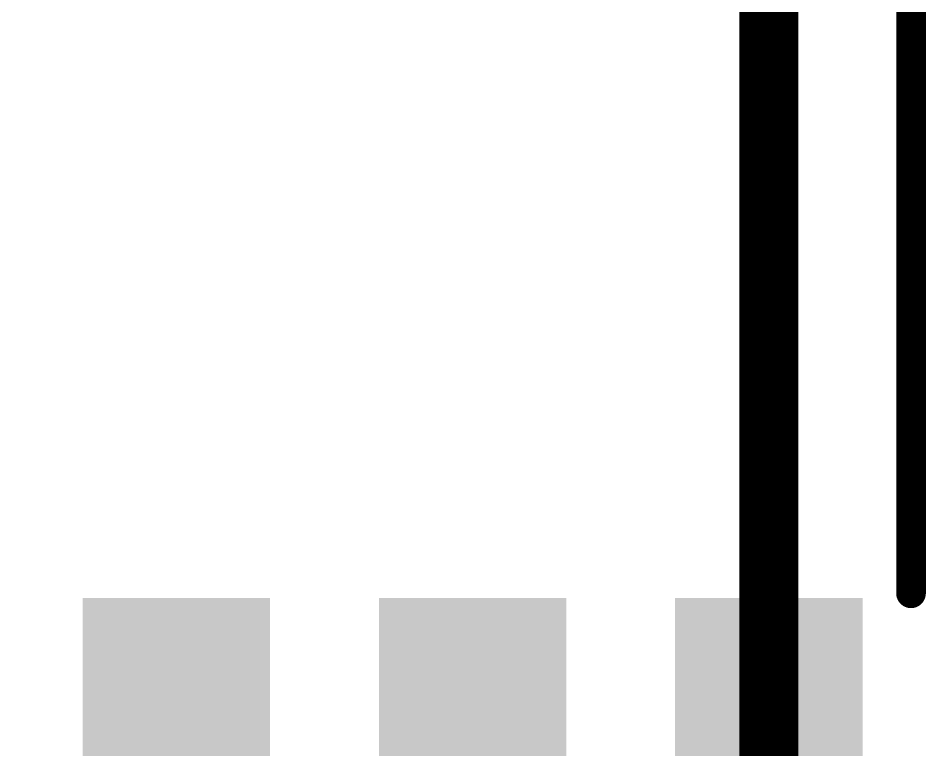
# Model space of a CAD drawing. Header units: inches. Extents: x -5 to 5328, y -4 to 5281.
# Drawn here: x 119.565 to 123.456, y 21.624 to 24.76 of the extents above; entities that cross this region are included whole.
import ezdxf

# ---------------------------------------------------------------- set-up
doc = ezdxf.new("R2010")
doc.units = ezdxf.units.IN
for name, color, linetype in [('Top Layer', 1, 'Continuous'), ('Top Overlay', 2, 'Continuous'), ('Top Paste', 8, 'Continuous'), ('Top Solder', 216, 'Continuous')]:
    doc.layers.add(name, color=color, linetype=linetype)

# ---------------------------------------------------------------- blocks, each defined once
blk = doc.blocks.new('SOIC_8_0_154___3_90___W______9')
at = {"layer": 'Top Layer'}
for points in [[(-3.475, 1.605), (-3.475, 2.205), (-1.925, 2.205), (-1.925, 1.605)], [(1.925, 1.605), (1.925, 2.205), (3.475, 2.205), (3.475, 1.605)], [(-3.475, 0.335), (-3.475, 0.935), (-1.925, 0.935), (-1.925, 0.335)], [(1.925, 0.335), (1.925, 0.935), (3.475, 0.935), (3.475, 0.335)], [(-3.475, -0.935), (-3.475, -0.335), (-1.925, -0.335), (-1.925, -0.935)], [(1.925, -0.935), (1.925, -0.335), (3.475, -0.335), (3.475, -0.935)], [(-3.475, -2.205), (-3.475, -1.605), (-1.925, -1.605), (-1.925, -2.205)], [(1.925, -2.205), (1.925, -1.605), (3.475, -1.605), (3.475, -2.205)]]:
    blk.add_hatch(color=1, dxfattribs=at).paths.add_polyline_path(points)
at = {"layer": 'Top Overlay'}
blk.add_hatch(color=2, dxfattribs=at).paths.add_polyline_path([(-1.8381, 1.6256), (-1.4825, 1.6256), (-1.4825, 2.2098), (-1.8381, 2.2098)])
at = {"layer": 'Top Paste'}
for points in [[(-3.475, 1.605), (-3.475, 2.205), (-1.925, 2.205), (-1.925, 1.605)], [(1.925, 1.605), (1.925, 2.205), (3.475, 2.205), (3.475, 1.605)], [(-3.475, 0.335), (-3.475, 0.935), (-1.925, 0.935), (-1.925, 0.335)], [(1.925, 0.335), (1.925, 0.935), (3.475, 0.935), (3.475, 0.335)], [(-3.475, -0.935), (-3.475, -0.335), (-1.925, -0.335), (-1.925, -0.935)], [(1.925, -0.935), (1.925, -0.335), (3.475, -0.335), (3.475, -0.935)], [(-3.475, -2.205), (-3.475, -1.605), (-1.925, -1.605), (-1.925, -2.205)], [(1.925, -2.205), (1.925, -1.605), (3.475, -1.605), (3.475, -2.205)]]:
    blk.add_hatch(color=8, dxfattribs=at).paths.add_polyline_path(points)
at = {"layer": 'Top Solder'}
for points in [[(-3.5766, 1.5034), (-3.5766, 2.3066), (-1.8234, 2.3066), (-1.8234, 1.5034)], [(1.8234, 1.5034), (1.8234, 2.3066), (3.5766, 2.3066), (3.5766, 1.5034)], [(-3.5766, 0.2334), (-3.5766, 1.0366), (-1.8234, 1.0366), (-1.8234, 0.2334)], [(1.8234, 0.2334), (1.8234, 1.0366), (3.5766, 1.0366), (3.5766, 0.2334)], [(-3.5766, -1.0366), (-3.5766, -0.2334), (-1.8234, -0.2334), (-1.8234, -1.0366)], [(1.8234, -1.0366), (1.8234, -0.2334), (3.5766, -0.2334), (3.5766, -1.0366)], [(-3.5766, -2.3066), (-3.5766, -1.5034), (-1.8234, -1.5034), (-1.8234, -2.3066)], [(1.8234, -2.3066), (1.8234, -1.5034), (3.5766, -1.5034), (3.5766, -2.3066)]]:
    blk.add_hatch(color=216, dxfattribs=at).paths.add_polyline_path(points)
at = {"layer": 'Top Overlay'}
for points in [[(1.8034, 2.5146, 0.127, 0.127, 0), (-1.8288, 2.5146, 0.127, 0.127, 0)], [(-3.794, 1.8034, 0.127, 0.127, 0), (-3.794, 2.0574, 0.127, 0.127, 0)], [(-3.667, 1.9304, 0.127, 0.127, 0), (-3.794, 2.0574, 0.127, 0.127, 0)], [(-3.794, 1.8034, 0.127, 0.127, 0), (-3.667, 1.9304, 0.127, 0.127, 0)], [(1.8034, -2.5146, 0.127, 0.127, 0), (-1.8288, -2.5146, 0.127, 0.127, 0)]]:
    blk.add_lwpolyline(points, format="xyseb", dxfattribs=at)
for points in [[(-1.8605, 2.5146, 0.0635, 0.0635, 1), (-1.7971, 2.5146, 0.0635, 0.0635, 1)], [(1.7716, 2.5146, 0.0635, 0.0635, 1), (1.8352, 2.5146, 0.0635, 0.0635, 1)], [(-3.8258, 2.0574, 0.0635, 0.0635, 1), (-3.7623, 2.0574, 0.0635, 0.0635, 1)], [(-3.8258, 2.0574, 0.0635, 0.0635, 1), (-3.7623, 2.0574, 0.0635, 0.0635, 1)], [(-3.6988, 1.9304, 0.0635, 0.0635, 1), (-3.6353, 1.9304, 0.0635, 0.0635, 1)], [(-3.6988, 1.9304, 0.0635, 0.0635, 1), (-3.6353, 1.9304, 0.0635, 0.0635, 1)], [(-3.8258, 1.8034, 0.0635, 0.0635, 1), (-3.7623, 1.8034, 0.0635, 0.0635, 1)], [(-3.8258, 1.8034, 0.0635, 0.0635, 1), (-3.7623, 1.8034, 0.0635, 0.0635, 1)], [(-1.8605, -2.5146, 0.0635, 0.0635, 1), (-1.7971, -2.5146, 0.0635, 0.0635, 1)], [(1.7716, -2.5146, 0.0635, 0.0635, 1), (1.8352, -2.5146, 0.0635, 0.0635, 1)]]:
    blk.add_lwpolyline(points, format="xyseb", close=True, dxfattribs=at)

msp = doc.modelspace()

# ---------------------------------------------------------------- linework, layer by layer
at = {"layer": 'Top Layer'}
msp.add_lwpolyline([(122.7834, 21.3983, 0.254, 0.254, 0), (122.7834, 24.9641, 0.254, 0.254, 0)], format="xyseb", dxfattribs=at)

# ---------------------------------------------------------------- block references
at = {"rotation": 270}
msp.add_blockref('SOIC_8_0_154___3_90___W______9', (120.8784, 24.0983), dxfattribs=at)

doc.saveas('drawing.dxf')
